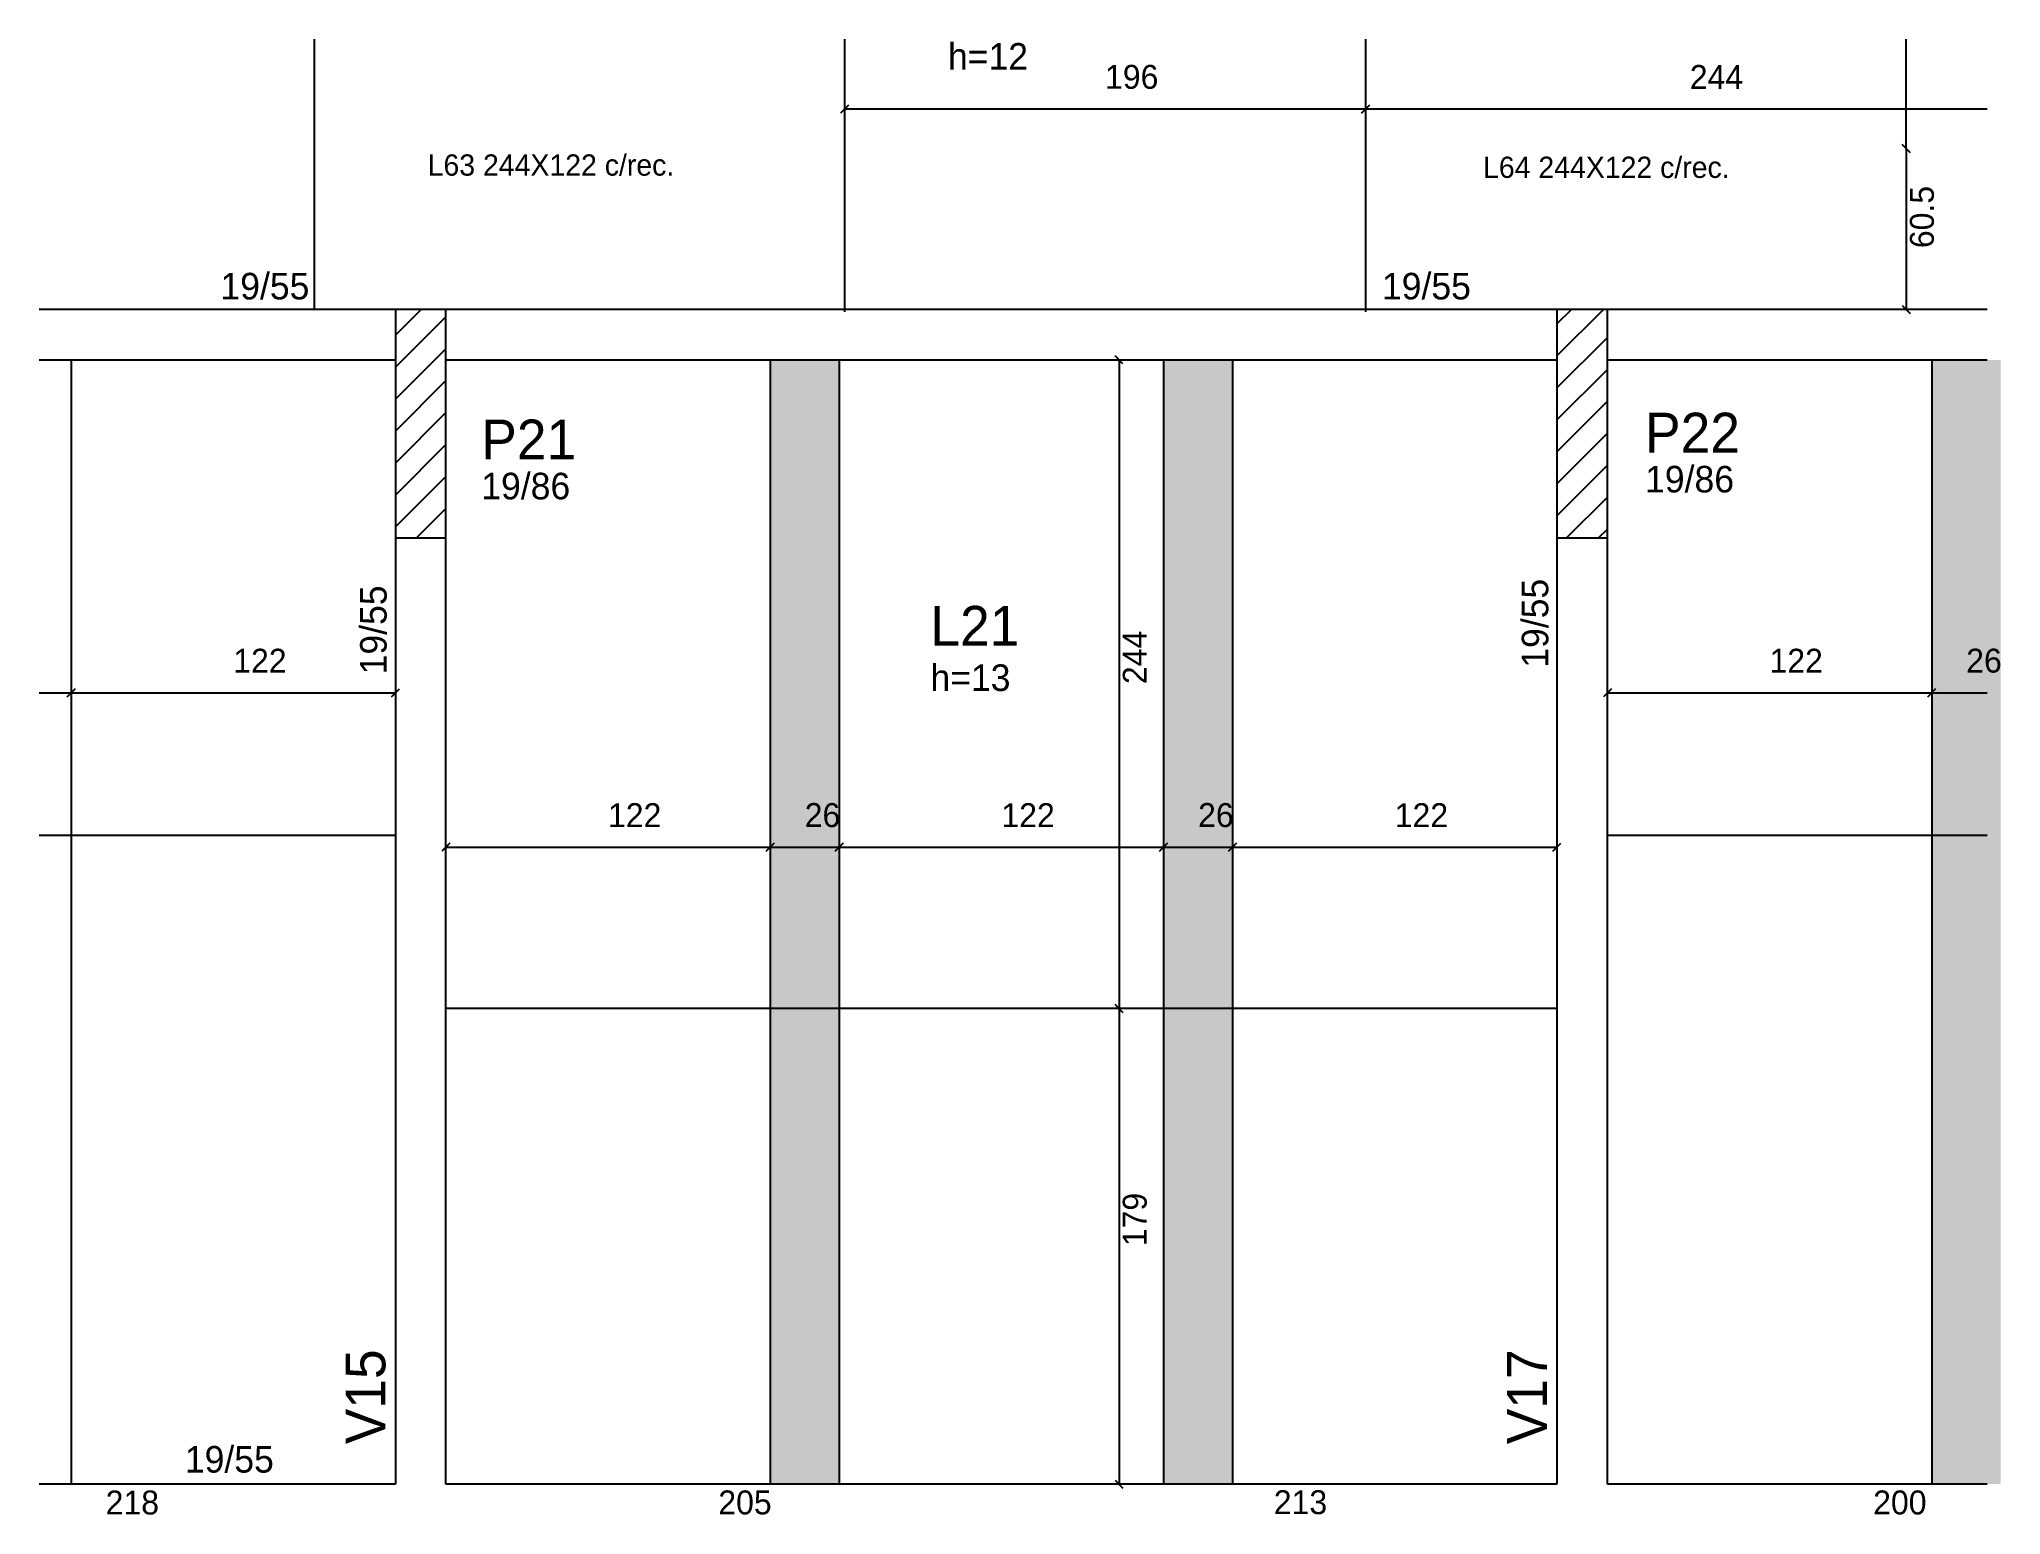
# Model space of a CAD drawing. Header units: metres. Extents: x 4793 to 5531, y 1674 to 2230.
import ezdxf

# ---------------------------------------------------------------- set-up
doc = ezdxf.new("R2010")
doc.units = ezdxf.units.M
for name, color, linetype in [('3', 7, 'Continuous'), ('4', 7, 'Continuous'), ('7', 7, 'Continuous'), ('9', 7, 'Continuous'), ('AUX00', 7, 'Continuous'), ('Hachura', 7, 'Continuous'), ('Painéis', 7, 'Continuous')]:
    doc.layers.add(name, color=color, linetype=linetype)

msp = doc.modelspace()

# ---------------------------------------------------------------- hatches: boundary and pattern name
at = {"layer": '9'}
h = msp.add_hatch(color=7, dxfattribs=at)
h.dxf.hatch_style = 1
h.paths.add_polyline_path([(5363.54, 1908.98), (5363.54, 2108.98), (5363.54, 1908.98), (5363.54, 1908.98)])
h = msp.add_hatch(color=7, dxfattribs=at)
h.dxf.hatch_style = 1
h.paths.add_polyline_path([(5382.54, 1908.98), (5382.54, 2108.98), (5382.54, 1908.98), (5382.54, 1908.98)])
at = {"layer": 'Hachura'}
h = msp.add_hatch(color=7, dxfattribs=at)
h.dxf.hatch_style = 1
h.paths.add_polyline_path([(5067.55, 1685.98), (5093.55, 1685.98), (5093.55, 2108.98), (5067.55, 2108.98), (5067.55, 1685.98)])
h = msp.add_hatch(color=7, dxfattribs=at)
h.dxf.hatch_style = 1
h.paths.add_polyline_path([(5215.55, 1685.98), (5241.55, 1685.98), (5241.55, 2108.98), (5215.55, 2108.98), (5215.55, 1685.98)])
h = msp.add_hatch(color=7, dxfattribs=at)
h.dxf.hatch_style = 1
h.paths.add_polyline_path([(5504.55, 1685.98), (5530.55, 1685.98), (5530.55, 2108.98), (5504.55, 2108.98), (5504.55, 1685.98)])

# ---------------------------------------------------------------- linework, layer by layer
at = {"layer": '3', "color": 3, "lineweight": 25}
for p, q in [((4926.54, 2118.23), (4936.28, 2127.98)), ((5363.54, 2110.46), (5381.05, 2127.98)), ((5363.54, 2122.48), (5369.03, 2127.98)), ((4926.54, 2106.21), (4945.54, 2125.21)), ((4926.54, 2094.19), (4945.54, 2113.19)), ((5363.54, 2098.44), (5382.54, 2117.44)), ((5363.54, 2086.42), (5382.54, 2105.42)), ((4926.54, 2082.17), (4945.54, 2101.17)), ((4926.54, 2070.15), (4945.54, 2089.15)), ((5363.54, 2074.4), (5382.54, 2093.4)), ((5363.54, 2062.38), (5382.54, 2081.38)), ((4926.54, 2058.13), (4945.54, 2077.13)), ((5363.54, 2050.36), (5382.54, 2069.36)), ((4926.54, 2046.11), (4945.54, 2065.11)), ((4934.43, 2041.98), (4945.54, 2053.09)), ((5367.18, 2041.98), (5382.54, 2057.34)), ((5379.2, 2041.98), (5382.54, 2045.32))]:
    msp.add_line(p, q, dxfattribs=at)
for points in [[(4926.54, 2127.98), (4792.55, 2127.98)], [(5363.54, 2127.98), (4945.54, 2127.98)], [(5525.44, 2127.98), (5382.54, 2127.98)], [(4792.55, 2108.98), (4926.54, 2108.98)], [(4945.54, 2108.98), (5363.54, 2108.98)], [(5382.54, 2108.98), (5525.44, 2108.98)], [(4926.54, 2041.98), (4926.54, 1685.98)], [(4945.54, 1685.98), (4945.54, 2041.98)], [(5363.54, 2041.98), (5363.54, 1685.98)], [(5382.54, 1685.98), (5382.54, 2041.98)], [(4926.54, 1685.98), (4792.55, 1685.98)], [(5363.54, 1685.98), (4945.54, 1685.98)], [(5525.44, 1685.98), (5382.54, 1685.98)]]:
    msp.add_lwpolyline(points, dxfattribs=at)
at = {"layer": '7', "color": 7, "lineweight": 25}
for points in [[(4945.54, 2127.98), (4926.54, 2127.98)], [(4926.54, 2127.98), (4926.54, 2041.98)], [(4945.54, 2041.98), (4945.54, 2127.98)], [(5382.54, 2127.98), (5363.54, 2127.98)], [(5363.54, 2127.98), (5363.54, 2041.98)], [(5382.54, 2041.98), (5382.54, 2127.98)], [(4926.54, 2041.98), (4945.54, 2041.98)], [(5363.54, 2041.98), (5382.54, 2041.98)]]:
    msp.add_lwpolyline(points, dxfattribs=at)
at = {"layer": 'Painéis', "color": 200, "lineweight": 25}
for p, q in [((4896.04, 2229.63), (4896.04, 2127.98)), ((5095.54, 2229.63), (5095.54, 2127.05)), ((5291.54, 2229.63), (5291.54, 2127.05)), ((4804.55, 2108.98), (4804.55, 1685.98)), ((5067.55, 2108.98), (5067.55, 1685.98)), ((5093.55, 2108.98), (5093.55, 1685.98)), ((5215.55, 2108.98), (5215.55, 1685.98)), ((5241.55, 2108.98), (5241.55, 1685.98)), ((5504.55, 2108.98), (5504.55, 1685.98)), ((4926.45, 1929.98), (4792.55, 1929.98)), ((5525.44, 1929.98), (5382.45, 1929.98)), ((5363.45, 1864.98), (4945.45, 1864.98))]:
    msp.add_line(p, q, dxfattribs=at)
at = {"layer": 'Painéis', "color": 4, "lineweight": 25}
for p, q in [((5494.97, 2188.48), (5494.97, 2229.63)), ((5291.54, 2203.36), (5095.54, 2203.36)), ((5525.44, 2203.36), (5291.54, 2203.36)), ((5494.97, 2188.48), (5494.97, 2127.98)), ((5198.8, 2108.98), (5198.8, 1864.98)), ((4792.55, 1983.73), (4804.55, 1983.73)), ((4804.55, 1983.73), (4926.54, 1983.73)), ((5382.54, 1983.73), (5504.55, 1983.73)), ((5504.55, 1983.73), (5525.44, 1983.73)), ((4945.54, 1925.62), (5067.55, 1925.62)), ((5067.55, 1925.62), (5093.55, 1925.62)), ((5093.55, 1925.62), (5215.55, 1925.62)), ((5215.55, 1925.62), (5241.55, 1925.62)), ((5241.55, 1925.62), (5363.54, 1925.62)), ((5198.8, 1864.98), (5198.8, 1685.98))]:
    msp.add_line(p, q, dxfattribs=at)
at = {"layer": 'Painéis', "color": 0, "lineweight": 25}
for p, q in [((5097.04, 2204.86), (5094.04, 2201.86)), ((5293.04, 2204.86), (5290.04, 2201.86)), ((5290.04, 2201.86), (5293.04, 2204.86)), ((5493.47, 2189.98), (5496.47, 2186.98)), ((5496.47, 2186.98), (5493.47, 2189.98)), ((5493.47, 2129.48), (5496.47, 2126.48)), ((5200.3, 2107.48), (5197.3, 2110.48)), ((4803.05, 1982.23), (4806.05, 1985.23)), ((4806.05, 1985.23), (4803.05, 1982.23)), ((4925.04, 1982.23), (4928.04, 1985.23)), ((5384.04, 1985.23), (5381.04, 1982.23)), ((5503.05, 1982.23), (5506.05, 1985.23)), ((5506.05, 1985.23), (5503.05, 1982.23)), ((4947.04, 1927.12), (4944.04, 1924.12)), ((5066.05, 1924.12), (5069.05, 1927.12)), ((5069.05, 1927.12), (5066.05, 1924.12)), ((5092.05, 1924.12), (5095.05, 1927.12)), ((5095.05, 1927.12), (5092.05, 1924.12)), ((5214.05, 1924.12), (5217.05, 1927.12)), ((5217.05, 1927.12), (5214.05, 1924.12)), ((5240.05, 1924.12), (5243.05, 1927.12)), ((5243.05, 1927.12), (5240.05, 1924.12)), ((5362.04, 1924.12), (5365.04, 1927.12)), ((5197.3, 1866.48), (5200.3, 1863.48)), ((5200.3, 1863.48), (5197.3, 1866.48)), ((5197.3, 1687.48), (5200.3, 1684.48))]:
    msp.add_line(p, q, dxfattribs=at)

# ---------------------------------------------------------------- texts
at = {"layer": '3', "color": 3, "lineweight": 25}
for s, p in [('h=12', (5134.44, 2218.17)), ('19/55', (4860.73, 2131.73)), ('19/55', (5297.73, 2131.73)), ('19/86', (4958.86, 2056.51)), ('19/86', (5396.73, 2059.1)), ('h=13', (5127.85, 1984.4)), ('19/55', (4847.34, 1690.3))]:
    msp.add_text(s, height=10, dxfattribs=at).set_placement(p)
for p in [(4923.27, 1990.65), (5360.32, 1993.14)]:
    msp.add_text('19/55', height=10, rotation=90, dxfattribs=at).set_placement(p)
at = {"layer": '4', "color": 4, "lineweight": 25}
for s, p in [('P22', (5396.73, 2074.1)), ('P21', (4958.86, 2071.51)), ('L21', (5127.85, 2001.4))]:
    msp.add_text(s, height=15, dxfattribs=at).set_placement(p)
for s, p in [('V15', (4922.79, 1700.98)), ('V17', (5359.79, 1700.98))]:
    msp.add_text(s, height=15, rotation=90, dxfattribs=at).set_placement(p)
at = {"layer": 'AUX00', "color": 7, "lineweight": 25}
for s, p in [('L63^J244X122^Jc/rec.', (4938.69, 2178.29)), ('L64^J244X122^Jc/rec.', (5335.76, 2177.44))]:
    msp.add_text(s, height=8, dxfattribs=at).set_placement(p)
at = {"layer": 'Painéis', "color": 240, "lineweight": 25}
for s, p in [('196', (5193.54, 2210.97)), ('244', (5413.54, 2210.92)), ('122', (4865.54, 1991.28)), ('122', (5443.54, 1991.28)), ('26', (5517.55, 1991.32)), ('122', (5006.54, 1933.17)), ('26', (5080.55, 1933.21)), ('122', (5154.55, 1933.17)), ('26', (5228.55, 1933.21)), ('122', (5302.54, 1933.17)), ('218', (4817.54, 1674.56)), ('205', (5048.04, 1674.58)), ('213', (5257.04, 1674.67)), ('200', (5482.54, 1674.57))]:
    msp.add_text(s, height=9, dxfattribs=at).set_placement(p)
for s, p in [('60.5', (5505.37, 2151.02)), ('244', (5209.23, 1986.98)), ('179', (5209.21, 1775.48))]:
    msp.add_text(s, height=9, rotation=90, dxfattribs=at).set_placement(p)

doc.saveas('drawing.dxf')
